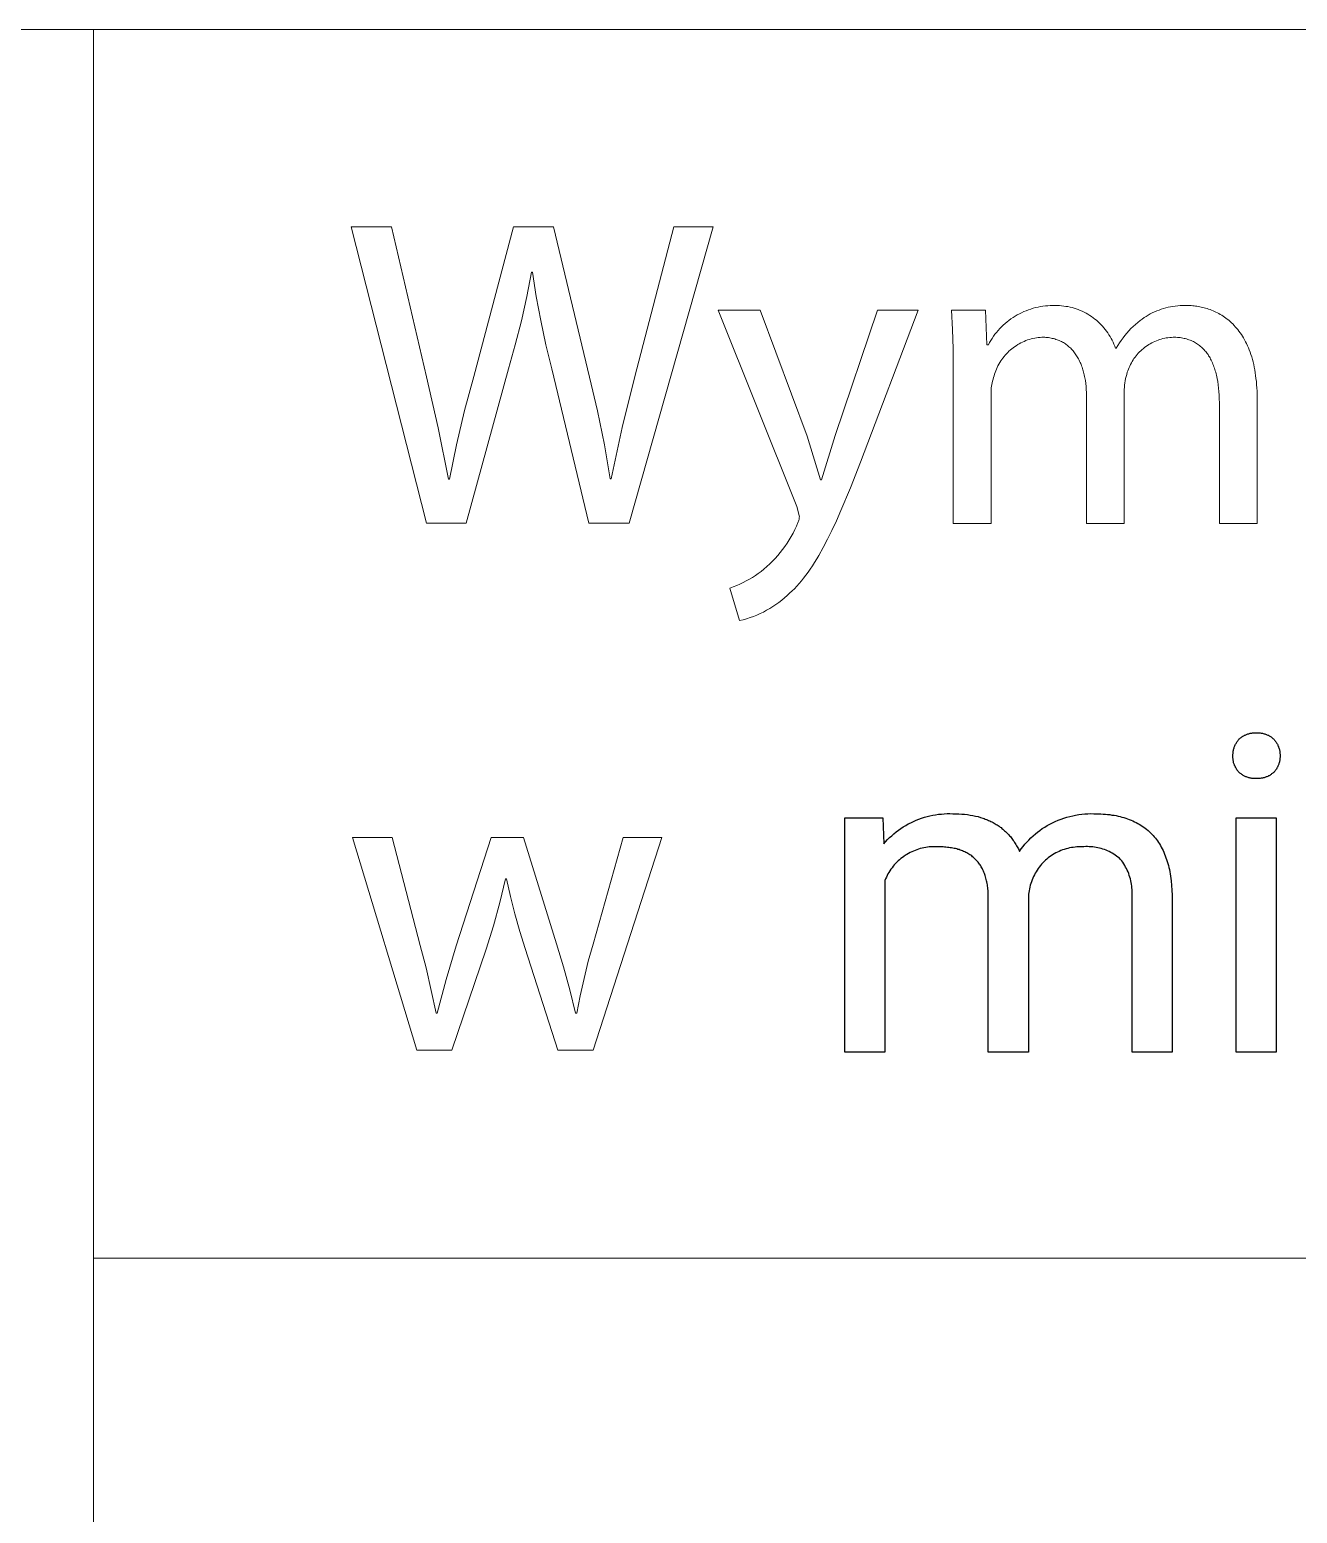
# Model space of a CAD drawing. Header units: millimetres. Extents: x 0 to 3480, y 0 to 2432.
# Drawn here: x 3168.1 to 3268.5, y 271.6 to 389.1 of the extents above; entities that cross this region are included whole.
import ezdxf

# ---------------------------------------------------------------- set-up
doc = ezdxf.new("R2010")
doc.units = ezdxf.units.MM
doc.header["$MEASUREMENT"] = 0
doc.layers.add('Domyślny', color=7, linetype='Continuous', true_color=0x000000)

msp = doc.modelspace()

# ---------------------------------------------------------------- linework, layer by layer
at = {"layer": 'Domyślny', "color": 18, "lineweight": 15, "true_color": 0x000000}
for p, q in [((3477.08, 389.07), (2165.12, 389.07)), ((3173.14, 97.26), (3173.14, 389.07)), ((3199.49, 349.99), (3193.52, 373.47)), ((3193.52, 373.47), (3196.73, 373.47)), ((3196.73, 373.47), (3199.51, 361.59)), ((3203.24, 361.62), (3206.38, 373.47)), ((3206.38, 373.47), (3209.55, 373.47)), ((3209.55, 373.47), (3212.41, 361.55)), ((3222.19, 373.47), (3215.54, 349.99)), ((3215.99, 361.62), (3219.09, 373.47)), ((3219.09, 373.47), (3222.19, 373.47)), ((3207.81, 369.87), (3207.44, 367.94)), ((3207.89, 369.87), (3207.81, 369.87)), ((3208.19, 367.95), (3207.89, 369.87)), ((3207.44, 367.94), (3207.01, 366.02)), ((3208.54, 366.03), (3208.19, 367.95)), ((3228.83, 351.31), (3222.59, 366.85)), ((3222.59, 366.85), (3225.93, 366.85)), ((3225.93, 366.85), (3229.63, 356.88)), ((3231.86, 356.95), (3235.21, 366.85)), ((3238.44, 366.85), (3233.86, 354.83)), ((3235.21, 366.85), (3238.44, 366.85)), ((3241.14, 365.33), (3241.06, 366.85)), ((3241.06, 366.85), (3243.75, 366.85)), ((3243.75, 366.85), (3243.87, 364.12)), ((3246.28, 366.48), (3246.45, 366.58)), ((3246.45, 366.58), (3246.62, 366.66)), ((3246.62, 366.66), (3246.8, 366.75)), ((3246.8, 366.75), (3246.98, 366.82)), ((3246.98, 366.82), (3247.17, 366.89)), ((3247.17, 366.89), (3247.35, 366.95)), ((3247.35, 366.95), (3247.54, 367.01)), ((3247.54, 367.01), (3247.73, 367.06)), ((3247.73, 367.06), (3247.92, 367.1)), ((3247.92, 367.1), (3248.11, 367.14)), ((3248.11, 367.14), (3248.31, 367.17)), ((3248.31, 367.17), (3248.5, 367.2)), ((3248.5, 367.2), (3248.7, 367.21)), ((3248.7, 367.21), (3248.89, 367.22)), ((3248.89, 367.22), (3249.09, 367.23)), ((3249.09, 367.23), (3249.29, 367.23)), ((3249.29, 367.23), (3249.45, 367.22)), ((3249.45, 367.22), (3249.62, 367.22)), ((3249.62, 367.22), (3249.79, 367.21)), ((3249.79, 367.21), (3249.96, 367.19)), ((3249.96, 367.19), (3250.13, 367.16)), ((3250.13, 367.16), (3250.29, 367.14)), ((3250.29, 367.14), (3250.46, 367.1)), ((3250.46, 367.1), (3250.62, 367.06)), ((3250.62, 367.06), (3250.78, 367.01)), ((3250.78, 367.01), (3250.94, 366.96)), ((3250.94, 366.96), (3251.1, 366.91)), ((3251.1, 366.91), (3251.26, 366.84)), ((3251.26, 366.84), (3251.41, 366.78)), ((3251.41, 366.78), (3251.57, 366.7)), ((3251.57, 366.7), (3251.72, 366.63)), ((3251.72, 366.63), (3251.86, 366.54)), ((3251.86, 366.54), (3252.01, 366.45)), ((3256.64, 366.47), (3256.81, 366.56)), ((3256.81, 366.56), (3256.97, 366.65)), ((3256.97, 366.65), (3257.15, 366.73)), ((3257.15, 366.73), (3257.32, 366.8)), ((3257.32, 366.8), (3257.5, 366.87)), ((3257.5, 366.87), (3257.68, 366.94)), ((3257.68, 366.94), (3257.86, 366.99)), ((3257.86, 366.99), (3258.04, 367.05)), ((3258.04, 367.05), (3258.23, 367.09)), ((3258.23, 367.09), (3258.41, 367.13)), ((3258.41, 367.13), (3258.6, 367.16)), ((3258.6, 367.16), (3258.79, 367.19)), ((3258.79, 367.19), (3258.98, 367.21)), ((3258.98, 367.21), (3259.17, 367.22)), ((3259.17, 367.22), (3259.36, 367.23)), ((3259.36, 367.23), (3259.55, 367.23)), ((3259.55, 367.23), (3259.74, 367.23)), ((3259.74, 367.23), (3259.84, 367.22)), ((3259.84, 367.22), (3259.95, 367.22)), ((3259.95, 367.22), (3260.06, 367.22)), ((3260.06, 367.22), (3260.17, 367.21)), ((3260.17, 367.21), (3260.28, 367.2)), ((3260.28, 367.2), (3260.39, 367.18)), ((3260.39, 367.18), (3260.5, 367.17)), ((3260.5, 367.17), (3260.62, 367.15)), ((3260.62, 367.15), (3260.73, 367.13)), ((3260.73, 367.13), (3260.84, 367.11)), ((3260.84, 367.11), (3260.96, 367.08)), ((3260.96, 367.08), (3261.08, 367.05)), ((3261.08, 367.05), (3261.19, 367.02)), ((3261.19, 367.02), (3261.31, 366.99)), ((3261.31, 366.99), (3261.43, 366.95)), ((3261.43, 366.95), (3261.54, 366.91)), ((3261.54, 366.91), (3261.66, 366.86)), ((3261.66, 366.86), (3261.78, 366.82)), ((3261.78, 366.82), (3261.89, 366.76)), ((3261.89, 366.76), (3262.01, 366.71)), ((3262.01, 366.71), (3262.12, 366.65)), ((3262.12, 366.65), (3262.24, 366.59)), ((3262.24, 366.59), (3262.35, 366.53)), ((3262.35, 366.53), (3262.47, 366.46)), ((3207.01, 366.02), (3206.53, 364.12)), ((3208.95, 364.12), (3208.54, 366.03)), ((3241.19, 363.81), (3241.14, 365.33)), ((3244.76, 365.25), (3244.89, 365.4)), ((3244.89, 365.4), (3245.03, 365.54)), ((3245.03, 365.54), (3245.17, 365.67)), ((3245.17, 365.67), (3245.32, 365.8)), ((3245.32, 365.8), (3245.47, 365.93)), ((3245.47, 365.93), (3245.62, 366.05)), ((3245.62, 366.05), (3245.78, 366.17)), ((3245.78, 366.17), (3245.94, 366.28)), ((3245.94, 366.28), (3246.11, 366.38)), ((3246.11, 366.38), (3246.28, 366.48)), ((3252.01, 366.45), (3252.15, 366.36)), ((3252.15, 366.36), (3252.28, 366.26)), ((3252.28, 366.26), (3252.42, 366.16)), ((3252.42, 366.16), (3252.55, 366.06)), ((3252.55, 366.06), (3252.68, 365.94)), ((3252.68, 365.94), (3252.8, 365.83)), ((3252.8, 365.83), (3252.92, 365.71)), ((3252.92, 365.71), (3253.03, 365.59)), ((3253.03, 365.59), (3253.14, 365.46)), ((3253.14, 365.46), (3253.25, 365.33)), ((3253.25, 365.33), (3253.35, 365.19)), ((3255.11, 365.23), (3255.28, 365.4)), ((3255.28, 365.4), (3255.45, 365.57)), ((3255.45, 365.57), (3255.63, 365.73)), ((3255.63, 365.73), (3255.82, 365.89)), ((3255.82, 365.89), (3256.01, 366.04)), ((3256.01, 366.04), (3256.16, 366.16)), ((3256.16, 366.16), (3256.32, 366.27)), ((3256.32, 366.27), (3256.48, 366.37)), ((3256.48, 366.37), (3256.64, 366.47)), ((3262.47, 366.46), (3262.58, 366.39)), ((3262.58, 366.39), (3262.69, 366.31)), ((3262.69, 366.31), (3262.8, 366.23)), ((3262.8, 366.23), (3262.91, 366.15)), ((3262.91, 366.15), (3263.02, 366.06)), ((3263.02, 366.06), (3263.13, 365.96)), ((3263.13, 365.96), (3263.23, 365.87)), ((3263.23, 365.87), (3263.34, 365.77)), ((3263.34, 365.77), (3263.44, 365.66)), ((3263.44, 365.66), (3263.54, 365.55)), ((3263.54, 365.55), (3263.64, 365.44)), ((3263.64, 365.44), (3263.74, 365.32)), ((3243.99, 364.12), (3244.08, 364.29)), ((3244.08, 364.29), (3244.18, 364.46)), ((3244.18, 364.46), (3244.29, 364.63)), ((3244.29, 364.63), (3244.4, 364.79)), ((3244.4, 364.79), (3244.51, 364.95)), ((3244.51, 364.95), (3244.64, 365.1)), ((3244.64, 365.1), (3244.76, 365.25)), ((3246.44, 364.2), (3246.31, 364.13)), ((3246.57, 364.27), (3246.44, 364.2)), ((3246.7, 364.34), (3246.57, 364.27)), ((3246.83, 364.39), (3246.7, 364.34)), ((3246.96, 364.45), (3246.83, 364.39)), ((3247.1, 364.5), (3246.96, 364.45)), ((3247.24, 364.54), (3247.1, 364.5)), ((3247.38, 364.58), (3247.24, 364.54)), ((3247.52, 364.62), (3247.38, 364.58)), ((3247.66, 364.65), (3247.52, 364.62)), ((3247.8, 364.68), (3247.66, 364.65)), ((3247.94, 364.7), (3247.8, 364.68)), ((3248.09, 364.71), (3247.94, 364.7)), ((3248.23, 364.72), (3248.09, 364.71)), ((3248.34, 364.72), (3248.23, 364.72)), ((3248.45, 364.72), (3248.34, 364.72)), ((3248.55, 364.71), (3248.45, 364.72)), ((3248.66, 364.7), (3248.55, 364.71)), ((3248.76, 364.69), (3248.66, 364.7)), ((3248.86, 364.67), (3248.76, 364.69)), ((3248.96, 364.65), (3248.86, 364.67)), ((3249.05, 364.63), (3248.96, 364.65)), ((3249.15, 364.61), (3249.05, 364.63)), ((3249.24, 364.58), (3249.15, 364.61)), ((3249.34, 364.55), (3249.24, 364.58)), ((3249.43, 364.52), (3249.34, 364.55)), ((3249.51, 364.49), (3249.43, 364.52)), ((3249.6, 364.45), (3249.51, 364.49)), ((3249.69, 364.42), (3249.6, 364.45)), ((3249.77, 364.37), (3249.69, 364.42)), ((3249.85, 364.33), (3249.77, 364.37)), ((3249.93, 364.29), (3249.85, 364.33)), ((3250.01, 364.24), (3249.93, 364.29)), ((3250.09, 364.19), (3250.01, 364.24)), ((3250.16, 364.13), (3250.09, 364.19)), ((3253.35, 365.19), (3253.45, 365.06)), ((3253.45, 365.06), (3253.54, 364.92)), ((3253.54, 364.92), (3253.63, 364.77)), ((3253.63, 364.77), (3253.71, 364.62)), ((3253.71, 364.62), (3253.79, 364.48)), ((3253.79, 364.48), (3253.86, 364.32)), ((3253.86, 364.32), (3253.93, 364.17)), ((3253.93, 364.17), (3253.99, 364.01)), ((3254.24, 364.06), (3254.37, 364.27)), ((3254.37, 364.27), (3254.5, 364.47)), ((3254.5, 364.47), (3254.65, 364.67)), ((3254.65, 364.67), (3254.8, 364.86)), ((3254.8, 364.86), (3254.95, 365.05)), ((3254.95, 365.05), (3255.11, 365.23)), ((3256.81, 364.2), (3256.7, 364.13)), ((3256.93, 364.27), (3256.81, 364.2)), ((3257.05, 364.33), (3256.93, 364.27)), ((3257.17, 364.39), (3257.05, 364.33)), ((3257.3, 364.44), (3257.17, 364.39)), ((3257.43, 364.49), (3257.3, 364.44)), ((3257.55, 364.53), (3257.43, 364.49)), ((3257.68, 364.57), (3257.55, 364.53)), ((3257.81, 364.61), (3257.68, 364.57)), ((3257.95, 364.64), (3257.81, 364.61)), ((3258.08, 364.66), (3257.95, 364.64)), ((3258.21, 364.68), (3258.08, 364.66)), ((3258.35, 364.7), (3258.21, 364.68)), ((3258.48, 364.71), (3258.35, 364.7)), ((3258.62, 364.72), (3258.48, 364.71)), ((3258.73, 364.72), (3258.62, 364.72)), ((3258.84, 364.72), (3258.73, 364.72)), ((3258.96, 364.71), (3258.84, 364.72)), ((3259.07, 364.7), (3258.96, 364.71)), ((3259.17, 364.69), (3259.07, 364.7)), ((3259.28, 364.67), (3259.17, 364.69)), ((3259.38, 364.65), (3259.28, 364.67)), ((3259.48, 364.63), (3259.38, 364.65)), ((3259.58, 364.61), (3259.48, 364.63)), ((3259.68, 364.58), (3259.58, 364.61)), ((3259.78, 364.55), (3259.68, 364.58)), ((3259.87, 364.52), (3259.78, 364.55)), ((3259.97, 364.49), (3259.87, 364.52)), ((3260.06, 364.45), (3259.97, 364.49)), ((3260.15, 364.41), (3260.06, 364.45)), ((3260.23, 364.37), (3260.15, 364.41)), ((3260.32, 364.32), (3260.23, 364.37)), ((3260.4, 364.27), (3260.32, 364.32)), ((3260.48, 364.22), (3260.4, 364.27)), ((3260.56, 364.17), (3260.48, 364.22)), ((3260.64, 364.11), (3260.56, 364.17)), ((3263.74, 365.32), (3263.83, 365.2)), ((3263.83, 365.2), (3263.93, 365.07)), ((3263.93, 365.07), (3264.02, 364.94)), ((3264.02, 364.94), (3264.11, 364.8)), ((3264.11, 364.8), (3264.19, 364.66)), ((3264.19, 364.66), (3264.27, 364.52)), ((3264.27, 364.52), (3264.36, 364.36)), ((3264.36, 364.36), (3264.43, 364.21)), ((3264.43, 364.21), (3264.51, 364.05)), ((3206.53, 364.12), (3206, 362.22)), ((3209.41, 362.22), (3208.95, 364.12)), ((3241.2, 362.29), (3241.19, 363.81)), ((3243.87, 364.12), (3243.99, 364.12)), ((3245.14, 363.07), (3245.05, 362.96)), ((3245.23, 363.19), (3245.14, 363.07)), ((3245.32, 363.3), (3245.23, 363.19)), ((3245.42, 363.4), (3245.32, 363.3)), ((3245.52, 363.51), (3245.42, 363.4)), ((3245.62, 363.61), (3245.52, 363.51)), ((3245.73, 363.71), (3245.62, 363.61)), ((3245.84, 363.8), (3245.73, 363.71)), ((3245.95, 363.89), (3245.84, 363.8)), ((3246.07, 363.97), (3245.95, 363.89)), ((3246.19, 364.05), (3246.07, 363.97)), ((3246.31, 364.13), (3246.19, 364.05)), ((3250.23, 364.08), (3250.16, 364.13)), ((3250.3, 364.02), (3250.23, 364.08)), ((3250.37, 363.96), (3250.3, 364.02)), ((3250.44, 363.9), (3250.37, 363.96)), ((3250.51, 363.84), (3250.44, 363.9)), ((3250.57, 363.77), (3250.51, 363.84)), ((3250.64, 363.7), (3250.57, 363.77)), ((3250.7, 363.63), (3250.64, 363.7)), ((3250.76, 363.56), (3250.7, 363.63)), ((3250.81, 363.49), (3250.76, 363.56)), ((3250.87, 363.41), (3250.81, 363.49)), ((3250.92, 363.33), (3250.87, 363.41)), ((3250.98, 363.25), (3250.92, 363.33)), ((3251.03, 363.17), (3250.98, 363.25)), ((3251.08, 363.09), (3251.03, 363.17)), ((3251.12, 363), (3251.08, 363.09)), ((3251.17, 362.91), (3251.12, 363)), ((3253.99, 364.01), (3254.05, 363.85)), ((3254.05, 363.85), (3254.12, 363.85)), ((3254.12, 363.85), (3254.24, 364.06)), ((3255.52, 363.03), (3255.45, 362.92)), ((3255.6, 363.14), (3255.52, 363.03)), ((3255.69, 363.24), (3255.6, 363.14)), ((3255.77, 363.35), (3255.69, 363.24)), ((3255.86, 363.45), (3255.77, 363.35)), ((3255.96, 363.55), (3255.86, 363.45)), ((3256.05, 363.64), (3255.96, 363.55)), ((3256.15, 363.73), (3256.05, 363.64)), ((3256.26, 363.82), (3256.15, 363.73)), ((3256.36, 363.9), (3256.26, 363.82)), ((3256.47, 363.99), (3256.36, 363.9)), ((3256.58, 364.06), (3256.47, 363.99)), ((3256.7, 364.13), (3256.58, 364.06)), ((3260.72, 364.06), (3260.64, 364.11)), ((3260.79, 363.99), (3260.72, 364.06)), ((3260.86, 363.93), (3260.79, 363.99)), ((3260.93, 363.87), (3260.86, 363.93)), ((3261, 363.8), (3260.93, 363.87)), ((3261.07, 363.73), (3261, 363.8)), ((3261.13, 363.65), (3261.07, 363.73)), ((3261.2, 363.58), (3261.13, 363.65)), ((3261.26, 363.5), (3261.2, 363.58)), ((3261.32, 363.42), (3261.26, 363.5)), ((3261.38, 363.34), (3261.32, 363.42)), ((3261.43, 363.25), (3261.38, 363.34)), ((3261.49, 363.17), (3261.43, 363.25)), ((3261.54, 363.08), (3261.49, 363.17)), ((3261.59, 362.98), (3261.54, 363.08)), ((3261.64, 362.89), (3261.59, 362.98)), ((3264.51, 364.05), (3264.58, 363.88)), ((3264.58, 363.88), (3264.65, 363.71)), ((3264.65, 363.71), (3264.72, 363.53)), ((3264.72, 363.53), (3264.78, 363.35)), ((3264.78, 363.35), (3264.84, 363.16)), ((3264.84, 363.16), (3264.9, 362.96)), ((3206, 362.22), (3202.65, 349.99)), ((3212.36, 349.99), (3209.41, 362.22)), ((3241.2, 349.98), (3241.2, 362.29)), ((3244.53, 361.93), (3244.48, 361.79)), ((3244.58, 362.06), (3244.53, 361.93)), ((3244.63, 362.2), (3244.58, 362.06)), ((3244.69, 362.33), (3244.63, 362.2)), ((3244.75, 362.46), (3244.69, 362.33)), ((3244.82, 362.59), (3244.75, 362.46)), ((3244.89, 362.71), (3244.82, 362.59)), ((3244.97, 362.84), (3244.89, 362.71)), ((3245.05, 362.96), (3244.97, 362.84)), ((3251.21, 362.82), (3251.17, 362.91)), ((3251.26, 362.73), (3251.21, 362.82)), ((3251.3, 362.64), (3251.26, 362.73)), ((3251.34, 362.55), (3251.3, 362.64)), ((3251.37, 362.45), (3251.34, 362.55)), ((3251.41, 362.35), (3251.37, 362.45)), ((3251.44, 362.25), (3251.41, 362.35)), ((3251.47, 362.15), (3251.44, 362.25)), ((3251.5, 362.05), (3251.47, 362.15)), ((3251.53, 361.94), (3251.5, 362.05)), ((3251.56, 361.84), (3251.53, 361.94)), ((3251.58, 361.73), (3251.56, 361.84)), ((3254.99, 361.94), (3254.94, 361.77)), ((3255.03, 362.07), (3254.99, 361.94)), ((3255.08, 362.2), (3255.03, 362.07)), ((3255.13, 362.32), (3255.08, 362.2)), ((3255.18, 362.44), (3255.13, 362.32)), ((3255.24, 362.57), (3255.18, 362.44)), ((3255.31, 362.68), (3255.24, 362.57)), ((3255.38, 362.8), (3255.31, 362.68)), ((3255.45, 362.92), (3255.38, 362.8)), ((3261.68, 362.79), (3261.64, 362.89)), ((3261.73, 362.69), (3261.68, 362.79)), ((3261.77, 362.59), (3261.73, 362.69)), ((3261.81, 362.49), (3261.77, 362.59)), ((3261.85, 362.38), (3261.81, 362.49)), ((3261.89, 362.28), (3261.85, 362.38)), ((3261.93, 362.17), (3261.89, 362.28)), ((3261.96, 362.05), (3261.93, 362.17)), ((3261.99, 361.94), (3261.96, 362.05)), ((3262.03, 361.82), (3261.99, 361.94)), ((3262.05, 361.71), (3262.03, 361.82)), ((3264.9, 362.96), (3264.95, 362.76)), ((3264.95, 362.76), (3265, 362.56)), ((3265, 362.56), (3265.04, 362.35)), ((3265.04, 362.35), (3265.08, 362.13)), ((3265.08, 362.13), (3265.12, 361.91)), ((3265.12, 361.91), (3265.15, 361.68)), ((3199.51, 361.59), (3200.43, 357.54)), ((3202.52, 358.93), (3203.24, 361.62)), ((3212.41, 361.55), (3213.04, 358.89)), ((3215, 357.58), (3215.99, 361.62)), ((3244.22, 360.71), (3244.21, 360.57)), ((3244.24, 360.85), (3244.22, 360.71)), ((3244.26, 360.98), (3244.24, 360.85)), ((3244.29, 361.12), (3244.26, 360.98)), ((3244.32, 361.25), (3244.29, 361.12)), ((3244.36, 361.39), (3244.32, 361.25)), ((3244.4, 361.52), (3244.36, 361.39)), ((3244.44, 361.65), (3244.4, 361.52)), ((3244.48, 361.79), (3244.44, 361.65)), ((3251.61, 361.62), (3251.58, 361.73)), ((3251.63, 361.51), (3251.61, 361.62)), ((3251.67, 361.29), (3251.63, 361.51)), ((3251.7, 361.06), (3251.67, 361.29)), ((3251.72, 360.83), (3251.7, 361.06)), ((3251.74, 360.59), (3251.72, 360.83)), ((3254.76, 360.76), (3254.75, 360.58)), ((3254.78, 360.93), (3254.76, 360.76)), ((3254.8, 361.1), (3254.78, 360.93)), ((3254.83, 361.27), (3254.8, 361.1)), ((3254.86, 361.44), (3254.83, 361.27)), ((3254.9, 361.61), (3254.86, 361.44)), ((3254.94, 361.77), (3254.9, 361.61)), ((3262.08, 361.58), (3262.05, 361.71)), ((3262.11, 361.46), (3262.08, 361.58)), ((3262.15, 361.21), (3262.11, 361.46)), ((3262.19, 360.95), (3262.15, 361.21)), ((3262.22, 360.68), (3262.19, 360.95)), ((3262.25, 360.41), (3262.22, 360.68)), ((3265.15, 361.68), (3265.18, 361.45)), ((3265.18, 361.45), (3265.21, 361.21)), ((3265.21, 361.21), (3265.23, 360.96)), ((3265.23, 360.96), (3265.25, 360.71)), ((3265.25, 360.71), (3265.26, 360.45)), ((3244.21, 360.57), (3244.2, 360.43)), ((3244.2, 360.43), (3244.2, 360.29)), ((3244.2, 360.29), (3244.2, 360.16)), ((3244.2, 360.16), (3244.2, 349.98)), ((3251.75, 360.35), (3251.74, 360.59)), ((3251.75, 360.1), (3251.75, 360.35)), ((3251.75, 349.98), (3251.75, 360.1)), ((3254.75, 360.58), (3254.74, 360.41)), ((3254.74, 360.41), (3254.74, 349.98)), ((3262.26, 360.12), (3262.25, 360.41)), ((3262.27, 359.83), (3262.26, 360.12)), ((3262.28, 359.53), (3262.27, 359.83)), ((3262.28, 349.98), (3262.28, 359.53)), ((3265.26, 360.45), (3265.27, 360.18)), ((3265.27, 360.18), (3265.27, 359.91)), ((3265.27, 359.91), (3265.27, 349.98)), ((3201.88, 356.21), (3202.52, 358.93)), ((3213.04, 358.89), (3213.58, 356.21)), ((3200.43, 357.54), (3201.25, 353.47)), ((3214.11, 353.51), (3215, 357.58)), ((3201.32, 353.47), (3201.88, 356.21)), ((3213.58, 356.21), (3214.05, 353.51)), ((3229.63, 356.88), (3230.7, 353.44)), ((3230.77, 353.44), (3231.86, 356.95)), ((3233.86, 354.83), (3233.06, 352.79)), ((3201.25, 353.47), (3201.32, 353.47)), ((3214.05, 353.51), (3214.11, 353.51)), ((3230.7, 353.44), (3230.77, 353.44)), ((3233.06, 352.79), (3232.31, 351)), ((3229.03, 350.51), (3228.83, 351.31)), ((3228.91, 350.02), (3228.94, 350.09)), ((3228.94, 350.09), (3228.96, 350.16)), ((3228.96, 350.16), (3228.98, 350.23)), ((3228.98, 350.23), (3229, 350.3)), ((3229, 350.3), (3229.01, 350.37)), ((3229.01, 350.37), (3229.02, 350.44)), ((3229.02, 350.44), (3229.03, 350.51)), ((3231.96, 350.18), (3231.6, 349.42)), ((3232.31, 351), (3231.96, 350.18)), ((3202.65, 349.99), (3199.49, 349.99)), ((3215.54, 349.99), (3212.36, 349.99)), ((3228.22, 348.68), (3228.37, 348.94)), ((3228.37, 348.94), (3228.52, 349.21)), ((3228.52, 349.21), (3228.66, 349.49)), ((3228.66, 349.49), (3228.79, 349.77)), ((3228.79, 349.77), (3228.82, 349.83)), ((3228.82, 349.83), (3228.86, 349.89)), ((3228.86, 349.89), (3228.88, 349.96)), ((3228.88, 349.96), (3228.91, 350.02)), ((3231.6, 349.42), (3231.26, 348.72)), ((3244.2, 349.98), (3241.2, 349.98)), ((3254.74, 349.98), (3251.75, 349.98)), ((3265.27, 349.98), (3262.28, 349.98)), ((3227.51, 347.67), (3227.7, 347.92)), ((3227.7, 347.92), (3227.88, 348.16)), ((3227.88, 348.16), (3228.05, 348.42)), ((3228.05, 348.42), (3228.22, 348.68)), ((3230.91, 348.06), (3230.57, 347.45)), ((3231.26, 348.72), (3230.91, 348.06)), ((3226.22, 346.36), (3226.45, 346.56)), ((3226.45, 346.56), (3226.68, 346.77)), ((3226.68, 346.77), (3226.9, 346.98)), ((3226.9, 346.98), (3227.11, 347.21)), ((3227.11, 347.21), (3227.31, 347.44)), ((3227.31, 347.44), (3227.51, 347.67)), ((3230.06, 346.61), (3229.89, 346.36)), ((3230.23, 346.88), (3230.06, 346.61)), ((3230.4, 347.16), (3230.23, 346.88)), ((3230.57, 347.45), (3230.4, 347.16)), ((3224.57, 345.29), (3224.82, 345.42)), ((3224.82, 345.42), (3225.07, 345.55)), ((3225.07, 345.55), (3225.31, 345.7)), ((3225.31, 345.7), (3225.54, 345.85)), ((3225.54, 345.85), (3225.77, 346.01)), ((3225.77, 346.01), (3226, 346.18)), ((3226, 346.18), (3226.22, 346.36)), ((3229.18, 345.42), (3229, 345.21)), ((3229.36, 345.64), (3229.18, 345.42)), ((3229.54, 345.87), (3229.36, 345.64)), ((3229.71, 346.11), (3229.54, 345.87)), ((3229.89, 346.36), (3229.71, 346.11)), ((3223.53, 344.86), (3223.79, 344.96)), ((3224.29, 342.28), (3223.53, 344.86)), ((3223.79, 344.96), (3224.06, 345.06)), ((3224.06, 345.06), (3224.32, 345.17)), ((3224.32, 345.17), (3224.57, 345.29)), ((3228.06, 344.27), (3227.85, 344.08)), ((3228.25, 344.45), (3228.06, 344.27)), ((3228.45, 344.63), (3228.25, 344.45)), ((3228.63, 344.81), (3228.45, 344.63)), ((3228.82, 345.01), (3228.63, 344.81)), ((3229, 345.21), (3228.82, 345.01)), ((3226.43, 343.1), (3226.18, 342.96)), ((3226.68, 343.24), (3226.43, 343.1)), ((3226.93, 343.39), (3226.68, 343.24)), ((3227.17, 343.55), (3226.93, 343.39)), ((3227.4, 343.72), (3227.17, 343.55)), ((3227.63, 343.9), (3227.4, 343.72)), ((3227.85, 344.08), (3227.63, 343.9)), ((3224.57, 342.35), (3224.29, 342.28)), ((3224.85, 342.43), (3224.57, 342.35)), ((3225.12, 342.52), (3224.85, 342.43)), ((3225.39, 342.61), (3225.12, 342.52)), ((3225.66, 342.72), (3225.39, 342.61)), ((3225.92, 342.84), (3225.66, 342.72)), ((3226.18, 342.96), (3225.92, 342.84)), ((3198.72, 308.26), (3193.63, 325.12)), ((3193.63, 325.12), (3196.77, 325.12)), ((3196.77, 325.12), (3198.99, 316.56)), ((3201.85, 316.52), (3204.61, 325.12)), ((3204.61, 325.12), (3207.18, 325.12)), ((3207.18, 325.12), (3209.79, 316.69)), ((3212.69, 316.66), (3215.08, 325.12)), ((3218.12, 325.12), (3212.69, 308.26)), ((3215.08, 325.12), (3218.12, 325.12)), ((3205.76, 321.85), (3205.31, 319.97)), ((3205.82, 321.85), (3205.76, 321.85)), ((3206.14, 320.45), (3205.82, 321.85)), ((3205.31, 319.97), (3204.8, 318.11)), ((3206.5, 319.06), (3206.14, 320.45)), ((3206.89, 317.68), (3206.5, 319.06)), ((3204.8, 318.11), (3204.23, 316.27)), ((3207.32, 316.31), (3206.89, 317.68)), ((3198.99, 316.56), (3199.46, 314.78)), ((3201.06, 313.87), (3201.85, 316.52)), ((3204.23, 316.27), (3201.5, 308.26)), ((3209.9, 308.26), (3207.32, 316.31)), ((3209.79, 316.69), (3210.34, 314.87)), ((3212.31, 315.31), (3212.69, 316.66)), ((3210.34, 314.87), (3210.85, 313.04)), ((3211.97, 313.94), (3212.31, 315.31)), ((3199.46, 314.78), (3199.88, 312.99)), ((3200.35, 311.19), (3201.06, 313.87)), ((3211.66, 312.57), (3211.97, 313.94)), ((3199.88, 312.99), (3200.26, 311.19)), ((3210.85, 313.04), (3211.29, 311.19)), ((3211.4, 311.19), (3211.66, 312.57)), ((3200.26, 311.19), (3200.35, 311.19)), ((3211.29, 311.19), (3211.4, 311.19)), ((3201.5, 308.26), (3198.72, 308.26)), ((3212.69, 308.26), (3209.9, 308.26)), ((3173.14, 291.81), (3477.09, 291.81))]:
    msp.add_line(p, q, dxfattribs=at)
at = {"layer": 'Domyślny'}
for p, q in [((3263.51, 332.38), (3263.54, 332.44)), ((3263.54, 332.44), (3263.57, 332.5)), ((3263.57, 332.5), (3263.6, 332.55)), ((3263.6, 332.55), (3263.63, 332.61)), ((3263.63, 332.61), (3263.66, 332.66)), ((3263.66, 332.66), (3263.7, 332.72)), ((3263.7, 332.72), (3263.74, 332.77)), ((3263.74, 332.77), (3263.78, 332.82)), ((3263.78, 332.82), (3263.82, 332.87)), ((3263.82, 332.87), (3263.86, 332.91)), ((3263.86, 332.91), (3263.91, 332.95)), ((3263.91, 332.95), (3263.96, 332.99)), ((3263.96, 332.99), (3264, 333.03)), ((3264, 333.03), (3264.05, 333.07)), ((3264.05, 333.07), (3264.1, 333.1)), ((3264.1, 333.1), (3264.15, 333.14)), ((3264.15, 333.14), (3264.21, 333.17)), ((3264.21, 333.17), (3264.26, 333.2)), ((3264.26, 333.2), (3264.32, 333.22)), ((3264.32, 333.22), (3264.37, 333.25)), ((3264.37, 333.25), (3264.43, 333.27)), ((3264.43, 333.27), (3264.49, 333.3)), ((3264.49, 333.3), (3264.54, 333.32)), ((3264.54, 333.32), (3264.6, 333.33)), ((3264.6, 333.33), (3264.66, 333.35)), ((3264.66, 333.35), (3264.72, 333.36)), ((3264.72, 333.36), (3264.78, 333.37)), ((3264.78, 333.37), (3264.84, 333.38)), ((3264.84, 333.38), (3264.9, 333.39)), ((3264.9, 333.39), (3264.97, 333.4)), ((3264.97, 333.4), (3265.03, 333.4)), ((3265.03, 333.4), (3265.09, 333.4)), ((3265.09, 333.4), (3265.15, 333.4)), ((3265.15, 333.4), (3265.21, 333.4)), ((3265.21, 333.4), (3265.27, 333.4)), ((3265.27, 333.4), (3265.33, 333.4)), ((3265.33, 333.4), (3265.4, 333.4)), ((3265.4, 333.4), (3265.46, 333.4)), ((3265.46, 333.4), (3265.52, 333.39)), ((3265.52, 333.39), (3265.58, 333.38)), ((3265.58, 333.38), (3265.64, 333.37)), ((3265.64, 333.37), (3265.7, 333.36)), ((3265.7, 333.36), (3265.76, 333.35)), ((3265.76, 333.35), (3265.82, 333.33)), ((3265.82, 333.33), (3265.88, 333.31)), ((3265.88, 333.31), (3265.94, 333.29)), ((3265.94, 333.29), (3266, 333.27)), ((3266, 333.27), (3266.05, 333.25)), ((3266.05, 333.25), (3266.11, 333.22)), ((3266.11, 333.22), (3266.17, 333.2)), ((3266.17, 333.2), (3266.22, 333.17)), ((3266.22, 333.17), (3266.27, 333.13)), ((3266.27, 333.13), (3266.32, 333.1)), ((3266.32, 333.1), (3266.38, 333.07)), ((3266.38, 333.07), (3266.43, 333.03)), ((3266.43, 333.03), (3266.47, 332.99)), ((3266.47, 332.99), (3266.52, 332.95)), ((3266.52, 332.95), (3266.57, 332.91)), ((3266.57, 332.91), (3266.61, 332.87)), ((3266.61, 332.87), (3266.65, 332.82)), ((3266.65, 332.82), (3266.69, 332.77)), ((3266.69, 332.77), (3266.73, 332.72)), ((3266.73, 332.72), (3266.77, 332.66)), ((3266.77, 332.66), (3266.8, 332.61)), ((3266.8, 332.61), (3266.84, 332.56)), ((3266.84, 332.56), (3266.87, 332.5)), ((3266.87, 332.5), (3266.9, 332.44)), ((3266.9, 332.44), (3266.92, 332.38)), ((3263.35, 331.7), (3263.36, 331.76)), ((3263.35, 331.64), (3263.35, 331.7)), ((3263.35, 331.57), (3263.35, 331.64)), ((3263.35, 331.51), (3263.35, 331.57)), ((3263.35, 331.45), (3263.35, 331.51)), ((3263.35, 331.39), (3263.35, 331.45)), ((3263.36, 331.33), (3263.35, 331.39)), ((3263.36, 331.83), (3263.37, 331.89)), ((3263.36, 331.76), (3263.36, 331.83)), ((3263.37, 331.27), (3263.36, 331.33)), ((3263.37, 331.89), (3263.38, 331.95)), ((3263.38, 331.21), (3263.37, 331.27)), ((3263.38, 331.95), (3263.39, 332.02)), ((3263.39, 332.02), (3263.41, 332.08)), ((3263.41, 332.08), (3263.42, 332.14)), ((3263.42, 332.14), (3263.44, 332.2)), ((3263.44, 332.2), (3263.46, 332.26)), ((3263.46, 332.26), (3263.49, 332.32)), ((3263.49, 332.32), (3263.51, 332.38)), ((3266.92, 332.38), (3266.95, 332.32)), ((3266.95, 332.32), (3266.97, 332.26)), ((3266.97, 332.26), (3266.99, 332.2)), ((3266.99, 332.2), (3267.01, 332.14)), ((3267.01, 332.14), (3267.03, 332.08)), ((3267.03, 332.08), (3267.05, 332.02)), ((3267.05, 332.02), (3267.06, 331.96)), ((3267.06, 331.96), (3267.07, 331.89)), ((3267.07, 331.27), (3267.06, 331.21)), ((3267.07, 331.89), (3267.08, 331.83)), ((3267.08, 331.33), (3267.07, 331.27)), ((3267.08, 331.83), (3267.08, 331.76)), ((3267.08, 331.76), (3267.09, 331.7)), ((3267.09, 331.45), (3267.08, 331.39)), ((3267.08, 331.39), (3267.08, 331.33)), ((3267.09, 331.7), (3267.09, 331.64)), ((3267.09, 331.64), (3267.09, 331.57)), ((3267.09, 331.57), (3267.09, 331.51)), ((3267.09, 331.51), (3267.09, 331.45)), ((3263.39, 331.15), (3263.38, 331.21)), ((3263.4, 331.09), (3263.39, 331.15)), ((3263.41, 331.03), (3263.4, 331.09)), ((3263.43, 330.97), (3263.41, 331.03)), ((3263.45, 330.92), (3263.43, 330.97)), ((3263.47, 330.86), (3263.45, 330.92)), ((3263.49, 330.8), (3263.47, 330.86)), ((3263.52, 330.75), (3263.49, 330.8)), ((3263.55, 330.69), (3263.52, 330.75)), ((3263.57, 330.64), (3263.55, 330.69)), ((3263.6, 330.59), (3263.57, 330.64)), ((3263.64, 330.54), (3263.6, 330.59)), ((3263.67, 330.48), (3263.64, 330.54)), ((3263.7, 330.44), (3263.67, 330.48)), ((3263.74, 330.39), (3263.7, 330.44)), ((3263.78, 330.34), (3263.74, 330.39)), ((3263.82, 330.29), (3263.78, 330.34)), ((3263.86, 330.25), (3263.82, 330.29)), ((3263.91, 330.21), (3263.86, 330.25)), ((3263.96, 330.17), (3263.91, 330.21)), ((3264.01, 330.14), (3263.96, 330.17)), ((3264.06, 330.1), (3264.01, 330.14)), ((3264.11, 330.07), (3264.06, 330.1)), ((3266.37, 330.1), (3266.32, 330.07)), ((3266.42, 330.14), (3266.37, 330.1)), ((3266.47, 330.17), (3266.42, 330.14)), ((3266.52, 330.21), (3266.47, 330.17)), ((3266.57, 330.25), (3266.52, 330.21)), ((3266.61, 330.29), (3266.57, 330.25)), ((3266.65, 330.34), (3266.61, 330.29)), ((3266.69, 330.39), (3266.65, 330.34)), ((3266.73, 330.43), (3266.69, 330.39)), ((3266.76, 330.48), (3266.73, 330.43)), ((3266.8, 330.53), (3266.76, 330.48)), ((3266.83, 330.59), (3266.8, 330.53)), ((3266.86, 330.64), (3266.83, 330.59)), ((3266.89, 330.69), (3266.86, 330.64)), ((3266.92, 330.75), (3266.89, 330.69)), ((3266.94, 330.8), (3266.92, 330.75)), ((3266.96, 330.86), (3266.94, 330.8)), ((3266.98, 330.91), (3266.96, 330.86)), ((3267, 330.97), (3266.98, 330.91)), ((3267.02, 331.03), (3267, 330.97)), ((3267.04, 331.09), (3267.02, 331.03)), ((3267.05, 331.15), (3267.04, 331.09)), ((3267.06, 331.21), (3267.05, 331.15)), ((3264.16, 330.03), (3264.11, 330.07)), ((3264.21, 330), (3264.16, 330.03)), ((3264.26, 329.97), (3264.21, 330)), ((3264.32, 329.95), (3264.26, 329.97)), ((3264.38, 329.92), (3264.32, 329.95)), ((3264.43, 329.9), (3264.38, 329.92)), ((3264.49, 329.88), (3264.43, 329.9)), ((3264.55, 329.86), (3264.49, 329.88)), ((3264.61, 329.84), (3264.55, 329.86)), ((3264.67, 329.83), (3264.61, 329.84)), ((3264.72, 329.81), (3264.67, 329.83)), ((3264.79, 329.8), (3264.72, 329.81)), ((3264.85, 329.79), (3264.79, 329.8)), ((3264.91, 329.79), (3264.85, 329.79)), ((3264.97, 329.78), (3264.91, 329.79)), ((3265.03, 329.78), (3264.97, 329.78)), ((3265.09, 329.78), (3265.03, 329.78)), ((3265.15, 329.78), (3265.09, 329.78)), ((3265.21, 329.78), (3265.15, 329.78)), ((3265.27, 329.78), (3265.21, 329.78)), ((3265.33, 329.78), (3265.27, 329.78)), ((3265.4, 329.78), (3265.33, 329.78)), ((3265.46, 329.78), (3265.4, 329.78)), ((3265.52, 329.79), (3265.46, 329.78)), ((3265.58, 329.8), (3265.52, 329.79)), ((3265.64, 329.8), (3265.58, 329.8)), ((3265.7, 329.82), (3265.64, 329.8)), ((3265.76, 329.83), (3265.7, 329.82)), ((3265.82, 329.84), (3265.76, 329.83)), ((3265.88, 329.86), (3265.82, 329.84)), ((3265.94, 329.88), (3265.88, 329.86)), ((3265.99, 329.9), (3265.94, 329.88)), ((3266.05, 329.92), (3265.99, 329.9)), ((3266.11, 329.95), (3266.05, 329.92)), ((3266.16, 329.98), (3266.11, 329.95)), ((3266.22, 330), (3266.16, 329.98)), ((3266.27, 330.03), (3266.22, 330)), ((3266.32, 330.07), (3266.27, 330.03)), ((3232.63, 308.12), (3232.63, 326.67)), ((3232.63, 326.67), (3235.62, 326.67)), ((3235.62, 326.67), (3235.7, 324.6)), ((3238.48, 326.56), (3238.7, 326.64)), ((3238.7, 326.64), (3238.92, 326.71)), ((3238.92, 326.71), (3239.14, 326.77)), ((3239.14, 326.77), (3239.36, 326.82)), ((3239.36, 326.82), (3239.59, 326.87)), ((3239.59, 326.87), (3239.81, 326.91)), ((3239.81, 326.91), (3240.04, 326.95)), ((3240.04, 326.95), (3240.27, 326.97)), ((3240.27, 326.97), (3240.5, 326.99)), ((3240.5, 326.99), (3240.72, 327)), ((3240.72, 327), (3240.95, 327)), ((3240.95, 327), (3241.18, 326.99)), ((3241.18, 326.99), (3241.42, 326.99)), ((3241.42, 326.99), (3241.66, 326.98)), ((3241.66, 326.98), (3241.89, 326.97)), ((3241.89, 326.97), (3242.11, 326.95)), ((3242.11, 326.95), (3242.33, 326.92)), ((3242.33, 326.92), (3242.55, 326.89)), ((3242.55, 326.89), (3242.76, 326.85)), ((3242.76, 326.85), (3242.97, 326.81)), ((3242.97, 326.81), (3243.17, 326.76)), ((3243.17, 326.76), (3243.36, 326.7)), ((3243.36, 326.7), (3243.55, 326.64)), ((3243.55, 326.64), (3243.65, 326.61)), ((3243.65, 326.61), (3243.74, 326.57)), ((3243.74, 326.57), (3243.83, 326.54)), ((3249.51, 326.48), (3249.74, 326.57)), ((3249.74, 326.57), (3249.97, 326.64)), ((3249.97, 326.64), (3250.2, 326.72)), ((3250.2, 326.72), (3250.43, 326.78)), ((3250.43, 326.78), (3250.67, 326.83)), ((3250.67, 326.83), (3250.9, 326.88)), ((3250.9, 326.88), (3251.14, 326.92)), ((3251.14, 326.92), (3251.38, 326.95)), ((3251.38, 326.95), (3251.62, 326.98)), ((3251.62, 326.98), (3251.86, 326.99)), ((3251.86, 326.99), (3252.1, 327)), ((3252.1, 327), (3252.35, 326.99)), ((3252.35, 326.99), (3252.72, 326.99)), ((3252.72, 326.99), (3252.9, 326.98)), ((3252.9, 326.98), (3253.08, 326.97)), ((3253.08, 326.97), (3253.26, 326.95)), ((3253.26, 326.95), (3253.43, 326.94)), ((3253.43, 326.94), (3253.6, 326.92)), ((3253.6, 326.92), (3253.77, 326.89)), ((3253.77, 326.89), (3253.94, 326.87)), ((3253.94, 326.87), (3254.1, 326.84)), ((3254.1, 326.84), (3254.26, 326.8)), ((3254.26, 326.8), (3254.42, 326.77)), ((3254.42, 326.77), (3254.57, 326.73)), ((3254.57, 326.73), (3254.72, 326.69)), ((3254.72, 326.69), (3254.87, 326.64)), ((3254.87, 326.64), (3255.01, 326.59)), ((3255.01, 326.59), (3255.15, 326.54)), ((3263.61, 308.12), (3263.61, 326.67)), ((3263.61, 326.67), (3266.77, 326.67)), ((3266.77, 326.67), (3266.77, 308.12)), ((3236.34, 325.25), (3236.51, 325.4)), ((3236.51, 325.4), (3236.69, 325.55)), ((3236.69, 325.55), (3236.88, 325.69)), ((3236.88, 325.69), (3237.06, 325.82)), ((3237.06, 325.82), (3237.25, 325.95)), ((3237.25, 325.95), (3237.45, 326.06)), ((3237.45, 326.06), (3237.65, 326.18)), ((3237.65, 326.18), (3237.85, 326.28)), ((3237.85, 326.28), (3238.06, 326.38)), ((3238.06, 326.38), (3238.27, 326.47)), ((3238.27, 326.47), (3238.48, 326.56)), ((3243.83, 326.54), (3243.92, 326.5)), ((3243.92, 326.5), (3244.01, 326.46)), ((3244.01, 326.46), (3244.1, 326.42)), ((3244.1, 326.42), (3244.19, 326.38)), ((3244.19, 326.38), (3244.27, 326.34)), ((3244.27, 326.34), (3244.36, 326.29)), ((3244.36, 326.29), (3244.44, 326.25)), ((3244.44, 326.25), (3244.52, 326.2)), ((3244.52, 326.2), (3244.6, 326.15)), ((3244.6, 326.15), (3244.68, 326.1)), ((3244.68, 326.1), (3244.76, 326.05)), ((3244.76, 326.05), (3244.84, 326)), ((3244.84, 326), (3244.91, 325.94)), ((3244.91, 325.94), (3244.99, 325.89)), ((3244.99, 325.89), (3245.06, 325.83)), ((3245.06, 325.83), (3245.13, 325.77)), ((3245.13, 325.77), (3245.2, 325.71)), ((3245.2, 325.71), (3245.27, 325.65)), ((3245.27, 325.65), (3245.34, 325.59)), ((3245.34, 325.59), (3245.41, 325.52)), ((3245.41, 325.52), (3245.47, 325.45)), ((3245.47, 325.45), (3245.54, 325.39)), ((3247.71, 325.39), (3247.89, 325.53)), ((3247.89, 325.53), (3248.07, 325.67)), ((3248.07, 325.67), (3248.26, 325.81)), ((3248.26, 325.81), (3248.46, 325.94)), ((3248.46, 325.94), (3248.65, 326.06)), ((3248.65, 326.06), (3248.86, 326.17)), ((3248.86, 326.17), (3249.07, 326.28)), ((3249.07, 326.28), (3249.29, 326.38)), ((3249.29, 326.38), (3249.51, 326.48)), ((3255.15, 326.54), (3255.29, 326.48)), ((3255.29, 326.48), (3255.43, 326.42)), ((3255.43, 326.42), (3255.56, 326.36)), ((3255.56, 326.36), (3255.69, 326.3)), ((3255.69, 326.3), (3255.82, 326.23)), ((3255.82, 326.23), (3255.94, 326.16)), ((3255.94, 326.16), (3256.06, 326.09)), ((3256.06, 326.09), (3256.18, 326.01)), ((3256.18, 326.01), (3256.3, 325.93)), ((3256.3, 325.93), (3256.41, 325.84)), ((3256.41, 325.84), (3256.52, 325.76)), ((3256.52, 325.76), (3256.63, 325.67)), ((3256.63, 325.67), (3256.73, 325.58)), ((3256.73, 325.58), (3256.83, 325.48)), ((3256.83, 325.48), (3256.93, 325.38)), ((3235.7, 324.6), (3235.85, 324.77)), ((3235.85, 324.77), (3236.01, 324.94)), ((3236.01, 324.94), (3236.17, 325.1)), ((3236.17, 325.1), (3236.34, 325.25)), ((3238.6, 324.23), (3238.46, 324.19)), ((3238.74, 324.27), (3238.6, 324.23)), ((3238.88, 324.3), (3238.74, 324.27)), ((3239.03, 324.32), (3238.88, 324.3)), ((3239.17, 324.34), (3239.03, 324.32)), ((3239.31, 324.36), (3239.17, 324.34)), ((3239.46, 324.37), (3239.31, 324.36)), ((3239.6, 324.38), (3239.46, 324.37)), ((3239.75, 324.38), (3239.6, 324.38)), ((3239.89, 324.38), (3239.75, 324.38)), ((3240.04, 324.37), (3239.89, 324.38)), ((3240.28, 324.36), (3240.04, 324.37)), ((3240.4, 324.36), (3240.28, 324.36)), ((3240.52, 324.35), (3240.4, 324.36)), ((3240.63, 324.34), (3240.52, 324.35)), ((3240.74, 324.33), (3240.63, 324.34)), ((3240.86, 324.32), (3240.74, 324.33)), ((3240.96, 324.3), (3240.86, 324.32)), ((3241.07, 324.29), (3240.96, 324.3)), ((3241.18, 324.27), (3241.07, 324.29)), ((3241.28, 324.25), (3241.18, 324.27)), ((3241.38, 324.23), (3241.28, 324.25)), ((3241.48, 324.2), (3241.38, 324.23)), ((3245.54, 325.39), (3245.6, 325.32)), ((3245.6, 325.32), (3245.67, 325.25)), ((3245.67, 325.25), (3245.73, 325.18)), ((3245.73, 325.18), (3245.79, 325.1)), ((3245.79, 325.1), (3245.85, 325.03)), ((3245.85, 325.03), (3245.9, 324.95)), ((3245.9, 324.95), (3245.96, 324.87)), ((3245.96, 324.87), (3246.02, 324.79)), ((3246.02, 324.79), (3246.07, 324.71)), ((3246.07, 324.71), (3246.12, 324.63)), ((3246.12, 324.63), (3246.17, 324.55)), ((3246.17, 324.55), (3246.22, 324.46)), ((3246.22, 324.46), (3246.27, 324.37)), ((3246.27, 324.37), (3246.37, 324.2)), ((3246.59, 324.2), (3246.74, 324.39)), ((3246.74, 324.39), (3246.88, 324.57)), ((3246.88, 324.57), (3247.04, 324.74)), ((3247.04, 324.74), (3247.2, 324.91)), ((3247.2, 324.91), (3247.36, 325.07)), ((3247.36, 325.07), (3247.53, 325.23)), ((3247.53, 325.23), (3247.71, 325.39)), ((3250.28, 324.25), (3250.14, 324.21)), ((3250.42, 324.28), (3250.28, 324.25)), ((3250.56, 324.31), (3250.42, 324.28)), ((3250.7, 324.33), (3250.56, 324.31)), ((3250.85, 324.35), (3250.7, 324.33)), ((3250.99, 324.36), (3250.85, 324.35)), ((3251.14, 324.37), (3250.99, 324.36)), ((3251.28, 324.37), (3251.14, 324.37)), ((3251.43, 324.37), (3251.28, 324.37)), ((3251.56, 324.38), (3251.43, 324.37)), ((3251.7, 324.39), (3251.56, 324.38)), ((3251.84, 324.39), (3251.7, 324.39)), ((3251.97, 324.38), (3251.84, 324.39)), ((3252.11, 324.38), (3251.97, 324.38)), ((3252.25, 324.37), (3252.11, 324.38)), ((3252.38, 324.35), (3252.25, 324.37)), ((3252.52, 324.33), (3252.38, 324.35)), ((3252.65, 324.3), (3252.52, 324.33)), ((3252.79, 324.27), (3252.65, 324.3)), ((3252.92, 324.23), (3252.79, 324.27)), ((3253.05, 324.19), (3252.92, 324.23)), ((3256.93, 325.38), (3257.03, 325.28)), ((3257.03, 325.28), (3257.12, 325.17)), ((3257.12, 325.17), (3257.21, 325.06)), ((3257.21, 325.06), (3257.29, 324.95)), ((3257.29, 324.95), (3257.38, 324.84)), ((3257.38, 324.84), (3257.46, 324.72)), ((3257.46, 324.72), (3257.53, 324.6)), ((3257.53, 324.6), (3257.61, 324.47)), ((3257.61, 324.47), (3257.68, 324.34)), ((3257.68, 324.34), (3257.75, 324.21)), ((3236.64, 323.04), (3236.54, 322.94)), ((3236.74, 323.15), (3236.64, 323.04)), ((3236.84, 323.25), (3236.74, 323.15)), ((3236.95, 323.35), (3236.84, 323.25)), ((3237.06, 323.44), (3236.95, 323.35)), ((3237.18, 323.53), (3237.06, 323.44)), ((3237.29, 323.61), (3237.18, 323.53)), ((3237.42, 323.7), (3237.29, 323.61)), ((3237.54, 323.77), (3237.42, 323.7)), ((3237.66, 323.85), (3237.54, 323.77)), ((3237.79, 323.91), (3237.66, 323.85)), ((3237.92, 323.98), (3237.79, 323.91)), ((3238.05, 324.04), (3237.92, 323.98)), ((3238.19, 324.09), (3238.05, 324.04)), ((3238.32, 324.14), (3238.19, 324.09)), ((3238.46, 324.19), (3238.32, 324.14)), ((3241.58, 324.17), (3241.48, 324.2)), ((3241.67, 324.15), (3241.58, 324.17)), ((3241.76, 324.11), (3241.67, 324.15)), ((3241.86, 324.08), (3241.76, 324.11)), ((3241.95, 324.05), (3241.86, 324.08)), ((3242.03, 324.01), (3241.95, 324.05)), ((3242.12, 323.97), (3242.03, 324.01)), ((3242.2, 323.93), (3242.12, 323.97)), ((3242.28, 323.89), (3242.2, 323.93)), ((3242.36, 323.84), (3242.28, 323.89)), ((3242.44, 323.8), (3242.36, 323.84)), ((3242.52, 323.75), (3242.44, 323.8)), ((3242.59, 323.7), (3242.52, 323.75)), ((3242.67, 323.65), (3242.59, 323.7)), ((3242.74, 323.59), (3242.67, 323.65)), ((3242.8, 323.53), (3242.74, 323.59)), ((3242.87, 323.48), (3242.8, 323.53)), ((3242.93, 323.42), (3242.87, 323.48)), ((3243, 323.35), (3242.93, 323.42)), ((3243.06, 323.29), (3243, 323.35)), ((3243.12, 323.22), (3243.06, 323.29)), ((3243.17, 323.15), (3243.12, 323.22)), ((3243.23, 323.08), (3243.17, 323.15)), ((3243.28, 323.01), (3243.23, 323.08)), ((3246.37, 324.2), (3246.46, 324.01)), ((3246.46, 324.01), (3246.59, 324.2)), ((3248.3, 323.1), (3248.2, 322.99)), ((3248.4, 323.21), (3248.3, 323.1)), ((3248.51, 323.31), (3248.4, 323.21)), ((3248.62, 323.4), (3248.51, 323.31)), ((3248.73, 323.5), (3248.62, 323.4)), ((3248.84, 323.58), (3248.73, 323.5)), ((3248.96, 323.66), (3248.84, 323.58)), ((3249.08, 323.74), (3248.96, 323.66)), ((3249.21, 323.82), (3249.08, 323.74)), ((3249.34, 323.89), (3249.21, 323.82)), ((3249.46, 323.95), (3249.34, 323.89)), ((3249.6, 324.01), (3249.46, 323.95)), ((3249.73, 324.07), (3249.6, 324.01)), ((3249.86, 324.12), (3249.73, 324.07)), ((3250, 324.17), (3249.86, 324.12)), ((3250.14, 324.21), (3250, 324.17)), ((3253.18, 324.15), (3253.05, 324.19)), ((3253.31, 324.1), (3253.18, 324.15)), ((3253.43, 324.05), (3253.31, 324.1)), ((3253.56, 323.99), (3253.43, 324.05)), ((3253.68, 323.93), (3253.56, 323.99)), ((3253.8, 323.86), (3253.68, 323.93)), ((3253.92, 323.79), (3253.8, 323.86)), ((3254.03, 323.72), (3253.92, 323.79)), ((3254.14, 323.64), (3254.03, 323.72)), ((3254.25, 323.55), (3254.14, 323.64)), ((3254.36, 323.47), (3254.25, 323.55)), ((3254.46, 323.38), (3254.36, 323.47)), ((3254.55, 323.26), (3254.46, 323.38)), ((3254.63, 323.15), (3254.55, 323.26)), ((3254.71, 323.02), (3254.63, 323.15)), ((3257.75, 324.21), (3257.82, 324.08)), ((3257.82, 324.08), (3257.88, 323.94)), ((3257.88, 323.94), (3257.94, 323.8)), ((3257.94, 323.8), (3258, 323.66)), ((3258, 323.66), (3258.05, 323.51)), ((3258.05, 323.51), (3258.1, 323.36)), ((3258.1, 323.36), (3258.15, 323.21)), ((3258.15, 323.21), (3258.2, 323.05)), ((3258.2, 323.05), (3258.24, 322.89)), ((3235.91, 321.97), (3235.85, 321.84)), ((3235.97, 322.1), (3235.91, 321.97)), ((3236.04, 322.23), (3235.97, 322.1)), ((3236.11, 322.35), (3236.04, 322.23)), ((3236.19, 322.48), (3236.11, 322.35)), ((3236.27, 322.6), (3236.19, 322.48)), ((3236.36, 322.71), (3236.27, 322.6)), ((3236.45, 322.83), (3236.36, 322.71)), ((3236.54, 322.94), (3236.45, 322.83)), ((3243.33, 322.94), (3243.28, 323.01)), ((3243.38, 322.86), (3243.33, 322.94)), ((3243.43, 322.78), (3243.38, 322.86)), ((3243.47, 322.7), (3243.43, 322.78)), ((3243.52, 322.62), (3243.47, 322.7)), ((3243.56, 322.54), (3243.52, 322.62)), ((3243.6, 322.45), (3243.56, 322.54)), ((3243.64, 322.36), (3243.6, 322.45)), ((3243.67, 322.27), (3243.64, 322.36)), ((3243.71, 322.18), (3243.67, 322.27)), ((3243.74, 322.09), (3243.71, 322.18)), ((3243.77, 321.99), (3243.74, 322.09)), ((3243.79, 321.89), (3243.77, 321.99)), ((3243.82, 321.79), (3243.79, 321.89)), ((3247.5, 321.88), (3247.45, 321.75)), ((3247.56, 322.02), (3247.5, 321.88)), ((3247.63, 322.15), (3247.56, 322.02)), ((3247.7, 322.28), (3247.63, 322.15)), ((3247.77, 322.4), (3247.7, 322.28)), ((3247.85, 322.53), (3247.77, 322.4)), ((3247.93, 322.65), (3247.85, 322.53)), ((3248.02, 322.77), (3247.93, 322.65)), ((3248.11, 322.88), (3248.02, 322.77)), ((3248.2, 322.99), (3248.11, 322.88)), ((3254.79, 322.9), (3254.71, 323.02)), ((3254.86, 322.77), (3254.79, 322.9)), ((3254.93, 322.65), (3254.86, 322.77)), ((3254.99, 322.51), (3254.93, 322.65)), ((3255.05, 322.38), (3254.99, 322.51)), ((3255.1, 322.25), (3255.05, 322.38)), ((3255.15, 322.11), (3255.1, 322.25)), ((3255.2, 321.97), (3255.15, 322.11)), ((3255.24, 321.83), (3255.2, 321.97)), ((3258.24, 322.89), (3258.28, 322.73)), ((3258.28, 322.73), (3258.32, 322.57)), ((3258.32, 322.57), (3258.35, 322.4)), ((3258.35, 322.4), (3258.38, 322.23)), ((3258.38, 322.23), (3258.41, 322.05)), ((3258.41, 322.05), (3258.43, 321.87)), ((3258.43, 321.87), (3258.46, 321.69)), ((3235.85, 321.84), (3235.79, 321.7)), ((3235.79, 321.7), (3235.79, 308.12)), ((3243.84, 321.69), (3243.82, 321.79)), ((3243.87, 321.59), (3243.84, 321.69)), ((3243.89, 321.48), (3243.87, 321.59)), ((3243.91, 321.37), (3243.89, 321.48)), ((3243.92, 321.26), (3243.91, 321.37)), ((3243.94, 321.15), (3243.92, 321.26)), ((3243.95, 321.04), (3243.94, 321.15)), ((3243.96, 320.92), (3243.95, 321.04)), ((3243.97, 320.8), (3243.96, 320.92)), ((3243.98, 320.56), (3243.97, 320.8)), ((3247.19, 320.76), (3247.17, 320.61)), ((3247.21, 320.9), (3247.19, 320.76)), ((3247.24, 321.04), (3247.21, 320.9)), ((3247.27, 321.19), (3247.24, 321.04)), ((3247.31, 321.33), (3247.27, 321.19)), ((3247.35, 321.47), (3247.31, 321.33)), ((3247.4, 321.61), (3247.35, 321.47)), ((3247.45, 321.75), (3247.4, 321.61)), ((3255.27, 321.69), (3255.24, 321.83)), ((3255.3, 321.55), (3255.27, 321.69)), ((3255.33, 321.41), (3255.3, 321.55)), ((3255.35, 321.26), (3255.33, 321.41)), ((3255.36, 321.12), (3255.35, 321.26)), ((3255.37, 320.98), (3255.36, 321.12)), ((3255.38, 320.83), (3255.37, 320.98)), ((3255.38, 320.69), (3255.38, 320.83)), ((3258.46, 321.69), (3258.49, 321.32)), ((3258.49, 321.32), (3258.51, 320.93)), ((3258.51, 320.93), (3258.53, 320.54)), ((3243.98, 320.31), (3243.98, 320.56)), ((3243.98, 308.12), (3243.98, 320.31)), ((3247.17, 320.61), (3247.16, 320.46)), ((3247.16, 320.46), (3247.16, 308.12)), ((3255.37, 320.4), (3255.38, 320.54)), ((3255.37, 308.12), (3255.37, 320.4)), ((3255.38, 320.54), (3255.38, 320.69)), ((3258.53, 320.54), (3258.53, 308.12)), ((3235.79, 308.12), (3232.63, 308.12)), ((3247.16, 308.12), (3243.98, 308.12)), ((3258.53, 308.12), (3255.37, 308.12)), ((3266.77, 308.12), (3263.61, 308.12))]:
    msp.add_line(p, q, dxfattribs=at)

doc.saveas('drawing.dxf')
